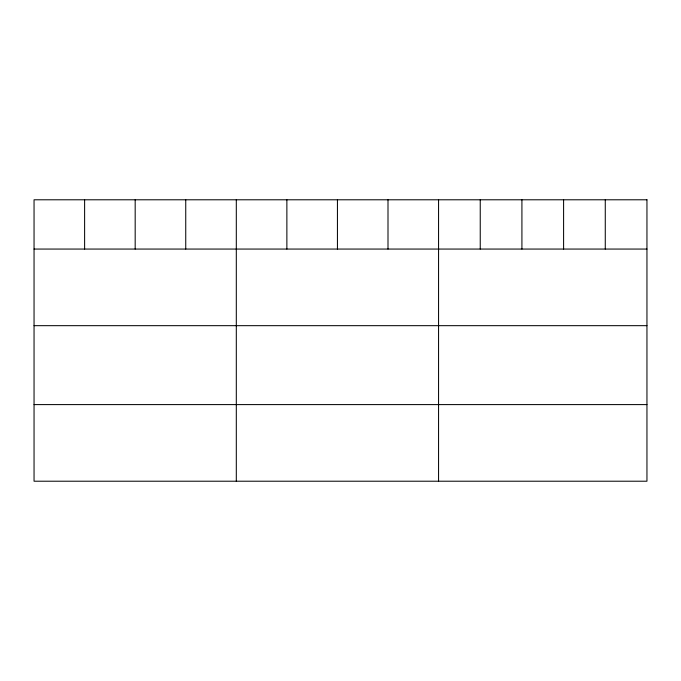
<?xml version="1.0" encoding="UTF-8"?>
<svg xmlns="http://www.w3.org/2000/svg" width="681" height="681" viewBox="0 0 681 681"><rect width="100%" height="100%" fill="white"/><g stroke="black" fill="none" stroke-linecap="round" stroke-linejoin="round"><path stroke-width="1.02" d="M34.05 249.059L646.95 249.059M34.05 325.671L646.95 325.671M34.05 404.599L646.95 404.599M605.273 199.788L605.273 249.059M563.596 199.788L563.596 249.059M521.918 199.788L521.918 249.059M480.241 199.788L480.241 249.059M438.564 199.788L438.564 481.212M388 199.788L388 249.059M337.435 199.788L337.435 249.059M286.871 199.788L286.871 249.059M236.307 199.788L236.307 481.212M185.743 199.788L185.743 249.059M135.179 199.788L135.179 249.059M84.614 199.788L84.614 249.059M646.95 199.788L34.05 199.788L34.05 481.212L646.95 481.212L646.95 199.788"/></g></svg>
